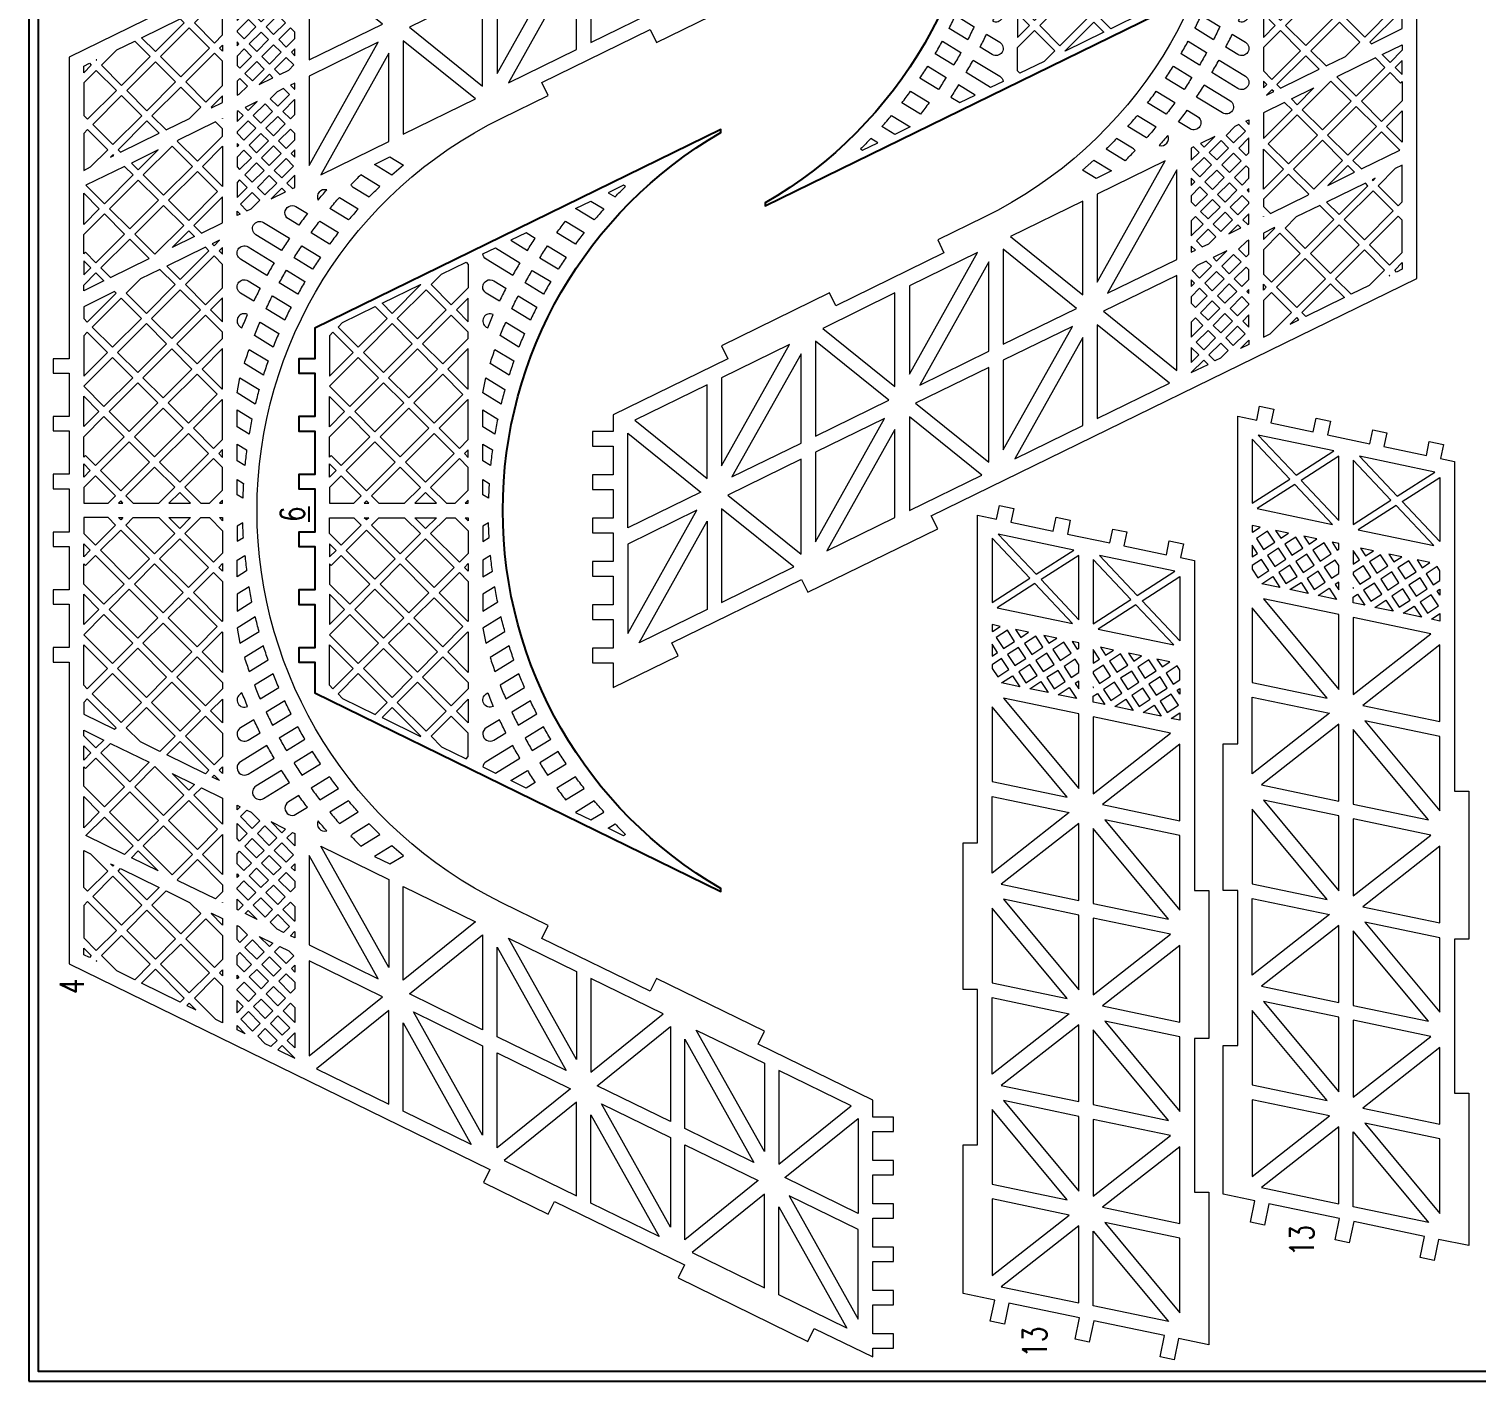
# Model space of a CAD drawing. Header units: millimetres. Extents: x 6136 to 7046, y 903 to 1513.
# Drawn here: x 6135.8 to 6436.3, y 903.5 to 1184.3 of the extents above; entities that cross this region are included whole.
import ezdxf
from ezdxf.enums import TextEntityAlignment as Align

# ---------------------------------------------------------------- set-up
doc = ezdxf.new("R2010")
doc.units = ezdxf.units.MM
doc.header["$LTSCALE"] = 0.5
doc.layers.get('0').update_dxf_attribs({"color": 255})
doc.layers.add('0 @ 1', color=255, linetype='Continuous')
doc.styles.add('Annotative', font='romans.shx', dxfattribs={"width": 0.75})

# ---------------------------------------------------------------- blocks, each defined once
blk = doc.blocks.new('A$C168F292F')
at = {"color": 1, "linetype": 'Continuous', "lineweight": 15}
for points in [[(89.63, 71.71), (94.35, 81.36, -0.623925), (257.28, 81.36), (262, 71.71), (264.7, 73.02), (275.69, 50.57), (272.99, 49.25), (283.98, 26.8), (286.68, 28.11), (298.31, 4.34), (301.82, 4.34), (301.82, 0), (304.82, 0), (304.82, 4.34), (310.82, 4.34), (310.82, 0), (313.82, 0), (313.82, 4.34), (319.82, 4.34), (319.82, 0), (322.82, 0), (322.82, 4.34), (328.82, 4.34), (328.82, 0), (331.82, 0), (331.82, 4.34), (337.82, 4.34), (337.82, 0), (340.82, 0), (340.82, 4.34), (346.82, 4.34), (346.82, 0), (349.82, 0), (349.82, 4.34), (354.97, 4.34), (348.38, 17.81), (345.68, 16.5), (332.5, 43.44), (335.19, 44.76), (322, 71.71), (319.31, 70.39), (269.98, 171.18), (207.32, 171.18), (207.32, 174.55), (204.32, 174.55), (204.32, 171.18), (195.32, 171.18), (195.32, 174.55), (192.32, 174.55), (192.32, 171.18), (183.32, 171.18), (183.32, 174.55), (180.32, 174.55), (180.32, 171.18), (171.32, 171.18), (171.32, 174.55), (168.32, 174.55), (168.32, 171.18), (159.32, 171.18), (159.32, 174.55), (156.32, 174.55), (156.32, 171.18), (147.32, 171.18), (147.32, 174.55), (144.32, 174.55), (144.32, 171.18), (81.66, 171.18), (38.92, 83.86), (36.22, 85.18), (29.63, 71.71), (32.32, 70.39), (19.14, 43.44), (16.44, 44.76), (3.25, 17.81), (5.95, 16.5), (0, 4.34), (1.82, 4.34), (1.82, 0), (4.82, 0), (4.82, 4.34), (10.82, 4.34), (10.82, 0), (13.82, 0), (13.82, 4.34), (19.82, 4.34), (19.82, 0), (22.82, 0), (22.82, 4.34), (28.82, 4.34), (28.82, 0), (31.82, 0), (31.82, 4.34), (37.82, 4.34), (37.82, 0), (40.82, 0), (40.82, 4.34), (46.82, 4.34), (46.82, 0), (49.82, 0), (49.82, 4.34), (53.32, 4.34), (64.96, 28.11), (67.65, 26.8), (78.64, 49.25), (75.95, 50.57), (86.93, 73.02)], [(132.36, 132.88), (130.68, 135.62, 1), (128.12, 134.06), (129.66, 131.54, -0.007441)], [(137.92, 135.32), (137.73, 135.62, 0.968496), (135.13, 134.14, -0.007487)], [(148.25, 135.74), (150.68, 131.75, -0.008362), (153.71, 132.54), (151.39, 136.34)], [(154.93, 136.34), (156.82, 133.24, -0.008557), (159.97, 133.84), (158.44, 136.34)], [(162.02, 136.34), (165.49, 136.34), (166.49, 134.72, 0.008718), (163.24, 134.34)], [(169.41, 136.34), (170.21, 135.02, -0.008169), (173.27, 135.15), (172.54, 136.34)], [(182.23, 136.34), (181.42, 135.02, 0.008169), (178.36, 135.15), (179.09, 136.34)], [(188.39, 134.34, 0.008718), (185.15, 134.72), (186.14, 136.34), (189.61, 136.34)], [(196.7, 136.34), (194.81, 133.24, 0.008557), (191.66, 133.84), (193.19, 136.34)], [(203.38, 135.74), (200.95, 131.75, 0.008362), (197.92, 132.54), (200.24, 136.34)], [(216.51, 134.14, 0.968496), (213.9, 135.62), (213.71, 135.32, -0.007487)], [(219.27, 132.88), (220.95, 135.62, -1), (223.51, 134.06), (221.97, 131.54, 0.007441)], [(224.64, 130.13), (228, 135.62, -1), (230.56, 134.06), (227.25, 128.64, 0.007415)], [(142.37, 133.81), (144.77, 129.89, -0.008215), (147.69, 130.86), (145.28, 134.81, 0.00782)], [(214.93, 131.56), (212.56, 127.68, 0.00811), (209.75, 128.82), (212.13, 132.72, -0.007729)], [(229.81, 127.08), (233.07, 132.41, -1), (235.63, 130.85), (232.33, 125.44, 0.007415)], [(131.23, 128.98), (133.58, 125.12, -0.008043), (136.29, 126.44), (133.93, 130.3, 0.007671)], [(220.41, 128.98), (218.05, 125.12, 0.008043), (215.34, 126.44), (217.7, 130.3, -0.007671)], [(125.94, 126.08), (128.29, 122.24, -0.008009), (130.9, 123.72), (128.55, 127.56, 0.007642)], [(225.69, 126.08), (223.34, 122.24, 0.008009), (220.73, 123.72), (223.08, 127.56, -0.007642)], [(235.06, 123.53), (236.36, 125.67, -1), (238.92, 124.11), (237.47, 121.73, 0.007443)], [(120.87, 122.87), (123.22, 119.03, -0.008009), (125.73, 120.67), (123.38, 124.51, 0.007642)], [(115.73, 119.16), (118.09, 115.29, -0.008045), (120.5, 117.11), (118.14, 120.96, 0.007673)], [(235.9, 119.16), (233.54, 115.29, 0.008045), (231.14, 117.11), (233.49, 120.96, -0.007673)], [(111.36, 119.5, 0.657445), (109.26, 117.72, -0.006804)], [(242.37, 117.72, 0.657445), (240.28, 119.5, -0.006804)], [(110.81, 115.08), (113.19, 111.18, -0.008119), (115.49, 113.18), (113.12, 117.06, 0.007737)], [(240.82, 115.08), (238.44, 111.18, 0.008119), (236.15, 113.18), (238.52, 117.06, -0.007737)], [(243.44, 112.69, 0.116204), (242.96, 112.2), (240.92, 108.87, -0.008235), (243.11, 106.69), (245.52, 110.64, 0.002431), (245.52, 110.65, 0.007426)]]:
    blk.add_lwpolyline(points, format="xyb", close=True, dxfattribs=at)
for points in [[(82.26, 165.59), (82.2, 165.47), (82.29, 165.56)], [(82.96, 167.01), (83.53, 168.18), (84.91, 168.18), (83.35, 166.62)], [(93.76, 168.18), (87.03, 168.18), (84.41, 165.56), (88.6, 161.37), (94.59, 167.36)], [(99.84, 162.11), (93.85, 156.12), (89.66, 160.31), (95.65, 166.3)], [(96.71, 167.36), (97.53, 168.18), (105.18, 168.18), (104.47, 166.74), (100.9, 163.17)], [(112.11, 163.88), (106.15, 157.92), (104.36, 159.7), (108.28, 167.71)], [(109.93, 168.18), (116.41, 168.18), (113.17, 164.94)], [(118.53, 168.18), (122.55, 168.18), (122.2, 167.83), (124.38, 165.65), (118.42, 159.69), (114.23, 163.88)], [(126.91, 168.18), (125.44, 166.71), (123.97, 168.18)], [(129.03, 168.18), (130.17, 168.18), (128.13, 164.03), (126.5, 165.65)], [(135.95, 168.18), (133.51, 168.18), (130.37, 161.78), (130.69, 161.46), (136.68, 167.45)], [(141.93, 162.2), (135.94, 156.21), (131.75, 160.4), (137.74, 166.39)], [(138.8, 167.45), (139.53, 168.18), (147.91, 168.18), (142.99, 163.26)], [(154.2, 163.97), (148.24, 158.01), (144.05, 162.2), (150.01, 168.16)], [(152.11, 168.18), (158.41, 168.18), (155.26, 165.03)], [(160.53, 168.18), (164.74, 168.18), (164.39, 167.83), (166.48, 165.75), (160.51, 159.78), (156.32, 163.97)], [(166.16, 168.18), (168.91, 168.18), (167.54, 166.81)], [(174.32, 168.18), (171.03, 168.18), (168.6, 165.75), (172.79, 161.56), (174.32, 163.09)], [(178.84, 161.56), (183.03, 165.75), (180.6, 168.18), (177.32, 168.18), (177.32, 163.09)], [(184.09, 166.81), (182.72, 168.18), (185.47, 168.18)], [(195.31, 163.97), (191.12, 159.78), (185.16, 165.75), (187.24, 167.83), (186.89, 168.18), (191.1, 168.18)], [(196.37, 165.03), (193.22, 168.18), (199.52, 168.18)], [(197.43, 163.97), (203.39, 158.01), (207.58, 162.2), (201.62, 168.16)], [(212.83, 167.45), (212.1, 168.18), (203.72, 168.18), (208.64, 163.26)], [(209.7, 162.2), (215.69, 156.21), (219.88, 160.4), (213.89, 166.39)], [(214.95, 167.45), (220.94, 161.46), (221.26, 161.78), (218.12, 168.18), (215.69, 168.18)], [(225.13, 165.65), (223.5, 164.03), (221.46, 168.18), (222.6, 168.18)], [(224.72, 168.18), (226.19, 166.71), (227.66, 168.18)], [(237.4, 163.88), (233.21, 159.69), (227.25, 165.65), (229.43, 167.83), (229.08, 168.18), (233.1, 168.18)], [(238.46, 164.94), (235.22, 168.18), (241.71, 168.18)], [(239.52, 163.88), (245.49, 157.92), (247.27, 159.7), (243.35, 167.71)], [(254.92, 167.36), (254.1, 168.18), (246.45, 168.18), (247.16, 166.74), (250.74, 163.17)], [(251.8, 162.11), (257.78, 156.12), (261.97, 160.31), (255.99, 166.3)], [(257.05, 167.36), (263.03, 161.37), (267.22, 165.56), (264.6, 168.18), (257.87, 168.18)], [(268.28, 166.62), (266.72, 168.18), (268.1, 168.18), (268.68, 167.01)], [(269.34, 165.56), (269.43, 165.47), (269.37, 165.59)], [(78.34, 157.58), (80.17, 161.32), (83.35, 164.5), (87.54, 160.31), (81.58, 154.35)], [(101.96, 162.11), (102.44, 162.59), (102.12, 161.94)], [(117.36, 158.63), (111.4, 152.67), (107.21, 156.86), (113.17, 162.82)], [(125.44, 164.59), (127.43, 162.6), (123.52, 154.59), (119.48, 158.63)], [(159.45, 158.72), (153.49, 152.76), (149.3, 156.95), (155.26, 162.91)], [(167.54, 164.69), (171.73, 160.5), (165.76, 154.53), (161.57, 158.72)], [(184.09, 164.69), (179.91, 160.5), (185.87, 154.53), (190.06, 158.72)], [(192.18, 158.72), (198.14, 152.76), (202.33, 156.95), (196.37, 162.91)], [(226.19, 164.59), (224.2, 162.6), (228.12, 154.59), (232.15, 158.63)], [(234.27, 158.63), (240.24, 152.67), (244.42, 156.86), (238.46, 162.82)], [(249.67, 162.11), (249.19, 162.59), (249.51, 161.94)], [(270.06, 154.35), (264.09, 160.31), (268.28, 164.5), (271.47, 161.32), (273.29, 157.58)], [(101.43, 160.52), (97.49, 152.48), (94.91, 155.06), (100.9, 161.05)], [(127.73, 156.38), (130.69, 159.34), (134.88, 155.15), (128.92, 149.19), (125.76, 152.35)], [(147.18, 156.95), (141.19, 150.96), (137, 155.15), (142.99, 161.14)], [(174.32, 152.59), (171.01, 149.28), (166.82, 153.47), (172.79, 159.44), (174.32, 157.91)], [(174.32, 160.03), (173.85, 160.5), (174.32, 160.97)], [(177.78, 160.5), (177.32, 160.97), (177.32, 160.03)], [(180.62, 149.28), (184.81, 153.47), (178.84, 159.44), (177.32, 157.91), (177.32, 152.59)], [(204.45, 156.95), (210.44, 150.96), (214.63, 155.15), (208.64, 161.14)], [(223.9, 156.38), (220.94, 159.34), (216.75, 155.15), (222.71, 149.19), (225.87, 152.35)], [(250.21, 160.52), (254.14, 152.48), (256.72, 155.06), (250.74, 161.05)], [(82.64, 153.29), (88.6, 159.25), (92.79, 155.06), (86.83, 149.1)], [(105.09, 156.86), (100.95, 152.72), (103.67, 158.27)], [(122.61, 153.38), (116.65, 147.42), (112.46, 151.61), (118.42, 157.57)], [(164.7, 153.47), (158.74, 147.51), (154.55, 151.7), (160.51, 157.66)], [(186.93, 153.47), (192.89, 147.51), (197.08, 151.7), (191.12, 157.66)], [(229.02, 153.38), (234.99, 147.42), (239.17, 151.61), (233.21, 157.57)], [(246.55, 156.86), (250.68, 152.72), (247.96, 158.27)], [(269, 153.29), (263.03, 159.25), (258.84, 155.06), (264.81, 149.1)], [(73.72, 148.15), (77.64, 156.16), (80.52, 153.29), (74.55, 147.32)], [(87.89, 148.04), (93.85, 154), (96.79, 151.05), (94.41, 146.18), (92.08, 143.85)], [(110.34, 151.61), (104.35, 145.62), (100.16, 149.81), (106.15, 155.8)], [(135.94, 154.09), (140.13, 149.9), (134.17, 143.94), (129.98, 148.13)], [(152.43, 151.7), (146.44, 145.71), (142.25, 149.9), (148.24, 155.89)], [(199.2, 151.7), (205.19, 145.71), (209.38, 149.9), (203.39, 155.89)], [(215.69, 154.09), (211.5, 149.9), (217.46, 143.94), (221.65, 148.13)], [(241.3, 151.61), (247.28, 145.62), (251.47, 149.81), (245.49, 155.8)], [(263.75, 148.04), (257.78, 154), (254.84, 151.05), (257.22, 146.18), (259.56, 143.85)], [(277.08, 147.32), (271.12, 153.29), (273.99, 156.16), (277.91, 148.15)], [(75.61, 146.26), (81.58, 152.23), (85.77, 148.04), (79.8, 142.07)], [(115.59, 146.36), (109.6, 140.37), (105.41, 144.56), (111.4, 150.55)], [(125.06, 150.93), (127.86, 148.13), (121.9, 142.17), (121.14, 142.92)], [(157.68, 146.45), (151.69, 140.46), (147.5, 144.65), (153.49, 150.64)], [(165.76, 152.41), (169.95, 148.22), (163.99, 142.26), (159.8, 146.45)], [(174.32, 145.98), (172.07, 148.22), (174.32, 150.47)], [(179.56, 148.22), (177.32, 150.47), (177.32, 145.98)], [(185.87, 152.41), (181.68, 148.22), (187.64, 142.26), (191.83, 146.45)], [(193.95, 146.45), (199.94, 140.46), (204.13, 144.65), (198.14, 150.64)], [(226.57, 150.93), (223.77, 148.13), (229.74, 142.17), (230.49, 142.92)], [(236.05, 146.36), (242.03, 140.37), (246.22, 144.56), (240.24, 150.55)], [(276.02, 146.26), (270.06, 152.23), (265.87, 148.04), (271.83, 142.07)], [(98.92, 148.57), (99.1, 148.75), (103.29, 144.56), (98.07, 139.34), (96.58, 139.34), (95.12, 140.81)], [(121.19, 149.84), (118.9, 145.16), (117.71, 146.36)], [(141.19, 148.84), (145.38, 144.65), (140.07, 139.34), (138.77, 139.34), (135.23, 142.88)], [(210.44, 148.84), (206.25, 144.65), (211.56, 139.34), (212.86, 139.34), (216.4, 142.88)], [(233.92, 146.36), (232.73, 145.16), (230.44, 149.84)], [(252.72, 148.57), (252.53, 148.75), (248.34, 144.56), (253.56, 139.34), (255.05, 139.34), (256.51, 140.81)], [(78.74, 141.01), (77.07, 139.34), (69.41, 139.34), (70.1, 140.75), (74.55, 145.2)], [(73.03, 146.73), (72.13, 144.91), (73.49, 146.26)], [(86.83, 146.98), (91.02, 142.79), (87.57, 139.34), (82.53, 139.34), (80.86, 141.01)], [(116.05, 139.34), (110.69, 139.34), (116.65, 145.3), (118.2, 143.74)], [(128.92, 147.07), (133.11, 142.88), (129.57, 139.34), (124.72, 139.34), (122.96, 141.11)], [(161.07, 139.34), (152.82, 139.34), (152.75, 139.4), (158.74, 145.39), (162.93, 141.2)], [(174.32, 142.09), (171.57, 139.34), (166.91, 139.34), (165.05, 141.2), (171.01, 147.16), (174.32, 143.86)], [(180.06, 139.34), (184.72, 139.34), (186.58, 141.2), (180.62, 147.16), (177.32, 143.86), (177.32, 142.09)], [(190.56, 139.34), (198.82, 139.34), (198.88, 139.4), (192.89, 145.39), (188.7, 141.2)], [(222.71, 147.07), (218.52, 142.88), (222.06, 139.34), (226.91, 139.34), (228.67, 141.11)], [(235.58, 139.34), (240.94, 139.34), (234.99, 145.3), (233.43, 143.74)], [(264.81, 146.98), (260.62, 142.79), (264.06, 139.34), (269.1, 139.34), (270.77, 141.01)], [(272.89, 141.01), (274.56, 139.34), (282.22, 139.34), (281.53, 140.75), (277.08, 145.2)], [(278.14, 146.26), (279.5, 144.91), (278.6, 146.73)], [(92.18, 141.62), (91.06, 139.34), (89.69, 139.34), (92.08, 141.73)], [(108.51, 139.34), (100.19, 139.34), (104.35, 143.5)], [(119.7, 139.97), (120.45, 141.5), (120.84, 141.11)], [(136.65, 139.34), (131.69, 139.34), (134.17, 141.82)], [(150.57, 139.34), (142.19, 139.34), (146.44, 143.59), (150.63, 139.4)], [(201.06, 139.34), (209.44, 139.34), (205.19, 143.59), (201, 139.4)], [(214.98, 139.34), (219.94, 139.34), (217.46, 141.82)], [(231.93, 139.97), (231.19, 141.5), (230.8, 141.11)], [(247.28, 143.5), (251.44, 139.34), (243.12, 139.34)], [(259.45, 141.62), (260.57, 139.34), (261.94, 139.34), (259.56, 141.73)], [(80.41, 139.34), (79.19, 139.34), (79.8, 139.95)], [(94.46, 139.34), (94.4, 139.34), (94.42, 139.38)], [(122.6, 139.34), (121.19, 139.34), (121.9, 140.05)], [(164.79, 139.34), (163.19, 139.34), (163.99, 140.14)], [(174.32, 139.34), (173.69, 139.34), (174.32, 139.97)], [(177.94, 139.34), (177.32, 139.97), (177.32, 139.34)], [(186.84, 139.34), (188.44, 139.34), (187.64, 140.14)], [(229.03, 139.34), (230.44, 139.34), (229.74, 140.05)], [(257.21, 139.38), (257.23, 139.34), (257.17, 139.34)], [(271.83, 139.95), (272.44, 139.34), (271.22, 139.34)], [(67.1, 134.62), (67.94, 136.34), (68.82, 136.34)], [(67.7, 133.1), (70.15, 135.55), (71.72, 133.99), (69.27, 131.54)], [(71.49, 136.34), (74.07, 136.34), (72.78, 135.05)], [(73.84, 133.99), (76.19, 136.34), (76.39, 136.34), (77.86, 134.88), (75.4, 132.43)], [(78.51, 136.34), (79.32, 136.34), (78.92, 135.94)], [(79.98, 134.88), (81.44, 136.34), (83.41, 136.34), (83.99, 135.76), (81.54, 133.31)], [(86.11, 135.76), (86.69, 136.34), (89.59, 136.34), (89.38, 135.9), (87.68, 134.2)], [(92.81, 136.09), (92.93, 136.34), (95.07, 136.34), (93.81, 135.09)], [(94.87, 134.02), (97.19, 136.34), (97.46, 136.34), (98.89, 134.91), (96.44, 132.46)], [(99.58, 136.34), (100.32, 136.34), (99.95, 135.97)], [(101.01, 134.91), (102.44, 136.34), (104.48, 136.34), (105.03, 135.8), (102.58, 133.35)], [(107.15, 135.8), (107.69, 136.34), (110.82, 136.34), (108.71, 134.23)], [(109.77, 133.17), (112.22, 135.62), (113.57, 134.28), (113.16, 133.43), (111.34, 131.61)], [(114.58, 136.34), (114.27, 135.7), (113.63, 136.34)], [(238, 136.34), (237.36, 135.7), (237.05, 136.34)], [(241.86, 133.17), (239.41, 135.62), (238.06, 134.28), (238.47, 133.43), (240.29, 131.61)], [(244.48, 135.8), (243.94, 136.34), (240.81, 136.34), (242.92, 134.23)], [(250.62, 134.91), (249.19, 136.34), (247.15, 136.34), (246.6, 135.8), (249.06, 133.35)], [(252.05, 136.34), (251.31, 136.34), (251.68, 135.97)], [(256.76, 134.02), (254.44, 136.34), (254.17, 136.34), (252.74, 134.91), (255.19, 132.46)], [(258.82, 136.09), (258.7, 136.34), (256.56, 136.34), (257.82, 135.09)], [(265.52, 135.76), (264.94, 136.34), (262.04, 136.34), (262.26, 135.9), (263.95, 134.2)], [(271.66, 134.88), (270.19, 136.34), (268.22, 136.34), (267.64, 135.76), (270.09, 133.31)], [(273.12, 136.34), (272.31, 136.34), (272.72, 135.94)], [(277.79, 133.99), (275.44, 136.34), (275.24, 136.34), (273.78, 134.88), (276.23, 132.43)], [(280.14, 136.34), (277.56, 136.34), (278.85, 135.05)], [(283.93, 133.1), (281.48, 135.55), (279.91, 133.99), (282.36, 131.54)], [(282.81, 136.34), (283.69, 136.34), (284.53, 134.62)], [(70.33, 130.48), (72.78, 132.93), (74.34, 131.36), (71.89, 128.91)], [(76.46, 131.36), (78.92, 133.82), (80.48, 132.25), (78.03, 129.8)], [(82.6, 132.25), (85.05, 134.7), (86.62, 133.14), (84.17, 130.69)], [(92.75, 134.02), (90.88, 132.16), (92.11, 134.67)], [(91.36, 130.51), (93.81, 132.96), (95.38, 131.4), (92.93, 128.95)], [(97.5, 131.4), (99.95, 133.85), (101.52, 132.29), (99.06, 129.84)], [(103.64, 132.29), (106.09, 134.74), (107.65, 133.17), (105.2, 130.72)], [(248, 132.29), (245.54, 134.74), (243.98, 133.17), (246.43, 130.72)], [(254.13, 131.4), (251.68, 133.85), (250.12, 132.29), (252.57, 129.84)], [(260.27, 130.51), (257.82, 132.96), (256.25, 131.4), (258.7, 128.95)], [(258.88, 134.02), (260.75, 132.16), (259.52, 134.67)], [(269.03, 132.25), (266.58, 134.7), (265.01, 133.14), (267.47, 130.69)], [(275.17, 131.36), (272.72, 133.82), (271.15, 132.25), (273.6, 129.8)], [(281.3, 130.48), (278.85, 132.93), (277.29, 131.36), (279.74, 128.91)], [(64.49, 129.29), (65.07, 130.47), (66.64, 132.04), (68.21, 130.48), (65.76, 128.03)], [(66.82, 126.97), (69.27, 129.42), (70.83, 127.85), (68.38, 125.4)], [(72.95, 127.85), (75.4, 130.3), (76.97, 128.74), (74.52, 126.29)], [(79.09, 128.74), (81.54, 131.19), (83.11, 129.63), (80.65, 127.18)], [(85.23, 129.63), (87.34, 131.74), (85.95, 128.9)], [(88.19, 126.66), (88.85, 128), (90.3, 129.45), (91.87, 127.89), (89.42, 125.44)], [(93.99, 127.89), (96.44, 130.34), (98, 128.77), (95.55, 126.32)], [(100.12, 128.77), (102.58, 131.23), (104.14, 129.66), (101.69, 127.21)], [(106.26, 129.66), (108.71, 132.11), (110.28, 130.55), (107.83, 128.1)], [(109.65, 126.27), (111.12, 129.27), (108.89, 127.04)], [(242.75, 127.04), (240.51, 129.27), (241.98, 126.27)], [(245.37, 129.66), (242.92, 132.11), (241.35, 130.55), (243.81, 128.1)], [(251.51, 128.77), (249.06, 131.23), (247.49, 129.66), (249.94, 127.21)], [(257.64, 127.89), (255.19, 130.34), (253.63, 128.77), (256.08, 126.32)], [(263.44, 126.66), (262.78, 128), (261.33, 129.45), (259.76, 127.89), (262.22, 125.44)], [(266.41, 129.63), (264.29, 131.74), (265.68, 128.9)], [(272.54, 128.74), (270.09, 131.19), (268.53, 129.63), (270.98, 127.18)], [(278.68, 127.85), (276.23, 130.3), (274.66, 128.74), (277.11, 126.29)], [(284.82, 126.97), (282.36, 129.42), (280.8, 127.85), (283.25, 125.4)], [(285.88, 128.03), (283.42, 130.48), (284.99, 132.04), (286.56, 130.47), (287.14, 129.29)], [(63.8, 127.87), (62.07, 124.34), (64.69, 126.97)], [(71.89, 126.79), (73.46, 125.23), (72.57, 124.34), (69.44, 124.34)], [(75.58, 125.23), (78.03, 127.68), (79.59, 126.11), (77.82, 124.34), (76.46, 124.34)], [(81.71, 126.11), (84.17, 128.57), (85.25, 127.48), (84.34, 125.61), (83.28, 124.55)], [(90.48, 124.38), (92.93, 126.83), (94.49, 125.26), (93.57, 124.34), (90.51, 124.34)], [(96.61, 125.26), (99.06, 127.71), (100.63, 126.15), (98.82, 124.34), (97.53, 124.34)], [(102.75, 126.15), (105.2, 128.6), (106.77, 127.04), (104.31, 124.59)], [(248.88, 126.15), (246.43, 128.6), (244.87, 127.04), (247.32, 124.59)], [(255.02, 125.26), (252.57, 127.71), (251, 126.15), (252.81, 124.34), (254.1, 124.34)], [(261.16, 124.38), (258.7, 126.83), (257.14, 125.26), (258.06, 124.34), (261.12, 124.34)], [(269.92, 126.11), (267.47, 128.57), (266.38, 127.48), (267.29, 125.61), (268.35, 124.55)], [(276.05, 125.23), (273.6, 127.68), (272.04, 126.11), (273.81, 124.34), (275.17, 124.34)], [(279.74, 126.79), (278.17, 125.23), (279.06, 124.34), (282.19, 124.34)], [(286.94, 126.97), (289.56, 124.34), (287.84, 127.87)], [(67.32, 124.34), (64.19, 124.34), (65.76, 125.91)], [(81.37, 124.34), (79.94, 124.34), (80.65, 125.05)], [(88.36, 124.38), (88.32, 124.34), (87.06, 124.34), (87.5, 125.23)], [(102.44, 124.34), (100.94, 124.34), (101.69, 125.09)], [(108.71, 124.34), (106.19, 124.34), (107.83, 125.98), (108.96, 124.85)], [(242.92, 124.34), (245.44, 124.34), (243.81, 125.98), (242.68, 124.85)], [(249.19, 124.34), (250.69, 124.34), (249.94, 125.09)], [(263.28, 124.38), (263.31, 124.34), (264.57, 124.34), (264.13, 125.23)], [(270.26, 124.34), (271.69, 124.34), (270.98, 125.05)], [(284.31, 124.34), (287.44, 124.34), (285.88, 125.91)], [(82.25, 121.34), (62.53, 121.34), (74.8, 106.12)], [(104.17, 121.34), (85.59, 121.34), (78.57, 107)], [(273.06, 107), (266.04, 121.34), (247.46, 121.34)], [(276.83, 106.12), (289.1, 121.34), (269.38, 121.34)], [(59.87, 119.85), (52.53, 104.84), (71.98, 104.84)], [(99.17, 104.84), (80.86, 104.84), (106.08, 118.97)], [(252.47, 104.84), (270.77, 104.84), (245.55, 118.97)], [(279.66, 104.84), (299.11, 104.84), (291.76, 119.85)], [(104.1, 101.79), (106.17, 104.17), (103.95, 107.8), (102.39, 104.6)], [(247.53, 101.79), (245.46, 104.17), (247.68, 107.8), (249.24, 104.6)], [(51.06, 101.84), (69.37, 101.84), (44.14, 87.71)], [(64.63, 85.34), (46.05, 85.34), (71.65, 99.68)], [(87.7, 85.34), (67.97, 85.34), (75.42, 100.56)], [(90.35, 86.83), (78.25, 101.84), (97.7, 101.84)], [(261.28, 86.83), (273.38, 101.84), (253.93, 101.84)], [(263.94, 85.34), (283.66, 85.34), (276.21, 100.56)], [(287, 85.34), (305.58, 85.34), (279.98, 99.68)], [(300.57, 101.84), (282.27, 101.84), (307.49, 87.71)], [(43.44, 82.34), (63.16, 82.34), (55.71, 67.12)], [(66.5, 82.34), (85.09, 82.34), (59.49, 68)], [(285.13, 82.34), (266.55, 82.34), (292.15, 68)], [(308.19, 82.34), (288.47, 82.34), (295.92, 67.12)], [(40.79, 80.85), (33.44, 65.84), (52.89, 65.84)], [(80.08, 65.84), (61.77, 65.84), (87, 79.97)], [(271.55, 65.84), (289.86, 65.84), (264.64, 79.97)], [(298.74, 65.84), (318.19, 65.84), (310.84, 80.85)], [(31.97, 62.84), (50.28, 62.84), (25.05, 48.71)], [(45.55, 46.34), (26.96, 46.34), (52.56, 60.68)], [(68.61, 46.34), (48.89, 46.34), (56.34, 61.56)], [(71.26, 47.83), (78.61, 62.84), (59.16, 62.84)], [(292.47, 62.84), (273.02, 62.84), (280.37, 47.83)], [(283.02, 46.34), (302.75, 46.34), (295.3, 61.56)], [(306.09, 46.34), (324.67, 46.34), (299.07, 60.68)], [(319.66, 62.84), (301.35, 62.84), (326.58, 48.71)], [(24.35, 43.34), (44.08, 43.34), (36.63, 28.12)], [(47.42, 43.34), (66, 43.34), (40.4, 29)], [(304.21, 43.34), (285.63, 43.34), (311.23, 29)], [(327.28, 43.34), (307.55, 43.34), (315.01, 28.12)], [(21.7, 41.85), (14.35, 26.84), (33.8, 26.84)], [(60.99, 26.84), (42.68, 26.84), (67.91, 40.97)], [(290.64, 26.84), (308.95, 26.84), (283.72, 40.97)], [(317.83, 26.84), (337.28, 26.84), (329.93, 41.85)], [(5.97, 9.71), (12.88, 23.84), (31.19, 23.84)], [(7.88, 7.34), (26.46, 7.34), (33.48, 21.68)], [(49.52, 7.34), (29.8, 7.34), (37.25, 22.56)], [(52.18, 8.83), (59.52, 23.84), (40.07, 23.84)], [(311.56, 23.84), (292.11, 23.84), (299.46, 8.83)], [(314.38, 22.56), (321.83, 7.34), (302.11, 7.34)], [(318.15, 21.68), (325.17, 7.34), (343.75, 7.34)], [(320.44, 23.84), (338.75, 23.84), (345.66, 9.71)]]:
    blk.add_lwpolyline(points, close=True, dxfattribs=at)
for points in [[(124.38, 128.64, -0.007415), (126.99, 130.13), (123.63, 135.62, 1), (121.07, 134.06), (124.38, 128.64)], [(121.82, 127.08), (118.57, 132.41, 1), (116.01, 130.85), (119.31, 125.44, -0.007415), (121.82, 127.08)], [(139.5, 132.72, 0.007729), (136.7, 131.56), (139.07, 127.68, -0.00811), (141.88, 128.82), (139.5, 132.72)], [(209.26, 133.81), (206.86, 129.89, 0.008215), (203.94, 130.86), (206.35, 134.81, -0.00782), (209.26, 133.81)], [(114.16, 121.73, -0.007443), (116.58, 123.53), (115.27, 125.67, 1), (112.71, 124.11), (114.16, 121.73)], [(228.25, 124.51, -0.007642), (230.76, 122.87), (228.41, 119.03, 0.008009), (225.9, 120.67), (228.25, 124.51)], [(106.11, 110.65, 0.002431), (106.11, 110.64), (108.52, 106.69, -0.008235), (110.71, 108.87), (108.68, 112.2, 0.116204), (108.19, 112.69, 0.007426), (106.11, 110.65)]]:
    blk.add_lwpolyline(points, format="xyb", dxfattribs=at)
blk = doc.blocks.new('A$C0F013D9C')
at = {"color": 1}
blk.add_lwpolyline([(79.13, 84.28), (74.63, 84.28), (74.63, 87.64), (71.63, 87.64), (71.63, 84.28), (62.63, 84.28), (62.63, 87.64), (59.63, 87.64), (59.63, 84.28), (50.63, 84.28), (50.63, 87.64), (47.63, 87.64), (47.63, 84.28), (41.25, 84.28), (0, 0), (0.63, 0, -0.267706), (79.13, 45.28, -0.267706), (157.63, 0), (158.26, 0), (117.01, 84.28), (110.63, 84.28), (110.63, 87.64), (107.63, 87.64), (107.63, 84.28), (98.63, 84.28), (98.63, 87.64), (95.63, 87.64), (95.63, 84.28), (86.63, 84.28), (86.63, 87.64), (83.63, 87.64), (83.63, 84.28)], format="xyb", close=True, dxfattribs=at)
at = {"color": 1, "linetype": 'Continuous', "lineweight": 15}
for points in [[(42.12, 80.54), (42.85, 81.28), (51.23, 81.28), (46.3, 76.35)], [(57.52, 77.07), (51.55, 71.1), (47.37, 75.29), (53.33, 81.26)], [(58.58, 78.13), (61.73, 81.28), (55.43, 81.28)], [(59.64, 77.07), (63.83, 72.88), (69.79, 78.84), (67.7, 80.93), (68.06, 81.28), (63.85, 81.28)], [(70.85, 79.9), (72.23, 81.28), (69.47, 81.28)], [(76.1, 74.65), (71.91, 78.84), (74.35, 81.28), (77.63, 81.28), (77.63, 76.18)], [(82.16, 74.65), (86.35, 78.84), (83.91, 81.28), (80.63, 81.28), (80.63, 76.18)], [(87.41, 79.9), (86.03, 81.28), (88.79, 81.28)], [(98.62, 77.07), (94.43, 72.88), (88.47, 78.84), (90.56, 80.93), (90.2, 81.28), (94.41, 81.28)], [(99.68, 78.13), (96.53, 81.28), (102.83, 81.28)], [(100.74, 77.07), (106.71, 71.1), (110.9, 75.29), (104.93, 81.26)], [(116.15, 80.54), (115.41, 81.28), (107.03, 81.28), (111.96, 76.35)], [(36.79, 71.77), (39.26, 69.31), (45.24, 75.29), (41.05, 79.48), (40.11, 78.53)], [(121.47, 71.77), (119, 69.31), (113.02, 75.29), (117.21, 79.48), (118.16, 78.53)], [(62.77, 71.82), (56.8, 65.85), (52.62, 70.04), (58.58, 76.01)], [(70.85, 77.78), (75.04, 73.59), (69.08, 67.63), (64.89, 71.82)], [(87.41, 77.78), (83.22, 73.59), (89.18, 67.63), (93.37, 71.82)], [(95.49, 71.82), (101.46, 65.85), (105.65, 70.04), (99.68, 76.01)], [(50.49, 70.04), (44.51, 64.06), (40.32, 68.25), (46.3, 74.23)], [(74.33, 62.38), (70.14, 66.57), (76.1, 72.53), (77.63, 71), (77.63, 65.68)], [(77.16, 73.59), (77.63, 74.06), (77.63, 73.12)], [(81.1, 73.59), (80.63, 74.06), (80.63, 73.12)], [(83.93, 62.38), (88.12, 66.57), (82.16, 72.53), (80.63, 71), (80.63, 65.68)], [(107.77, 70.04), (113.75, 64.06), (117.94, 68.25), (111.96, 74.23)], [(32.18, 62.34), (32.23, 62.28), (38.2, 68.25), (36.1, 70.34)], [(68.02, 66.57), (62.05, 60.6), (57.87, 64.79), (63.83, 70.76)], [(90.24, 66.57), (96.21, 60.6), (100.4, 64.79), (94.43, 70.76)], [(126.08, 62.34), (126.03, 62.28), (120.06, 68.25), (122.16, 70.34)], [(39.26, 67.19), (43.45, 63), (37.48, 57.03), (33.29, 61.22)], [(55.74, 64.79), (49.76, 58.81), (45.57, 63), (51.55, 68.98)], [(102.52, 64.79), (108.5, 58.81), (112.69, 63), (106.71, 68.98)], [(119, 67.19), (114.81, 63), (120.78, 57.03), (124.97, 61.22)], [(60.99, 59.54), (55.01, 53.56), (50.82, 57.75), (56.8, 63.73)], [(69.08, 65.51), (73.27, 61.32), (67.3, 55.35), (63.12, 59.54)], [(75.39, 61.32), (77.63, 63.56), (77.63, 59.07)], [(82.87, 61.32), (80.63, 63.56), (80.63, 59.07)], [(89.18, 65.51), (84.99, 61.32), (90.96, 55.35), (95.15, 59.54)], [(97.27, 59.54), (103.25, 53.56), (107.44, 57.75), (101.46, 63.73)], [(27.56, 52.91), (28.04, 52.43), (32.88, 52.43), (36.42, 55.97), (32.23, 60.16), (30.04, 57.97)], [(44.51, 61.94), (48.7, 57.75), (43.38, 52.43), (42.08, 52.43), (38.54, 55.97)], [(74.88, 52.43), (70.22, 52.43), (68.37, 54.29), (74.33, 60.26), (77.63, 56.95), (77.63, 55.18)], [(83.38, 52.43), (88.04, 52.43), (89.9, 54.29), (83.93, 60.26), (80.63, 56.95), (80.63, 55.18)], [(113.75, 61.94), (109.56, 57.75), (114.88, 52.43), (116.18, 52.43), (119.72, 55.97)], [(130.7, 52.91), (130.22, 52.43), (125.38, 52.43), (121.84, 55.97), (126.03, 60.16), (128.22, 57.97)], [(64.38, 52.43), (56.13, 52.43), (56.07, 52.5), (62.05, 58.48), (66.24, 54.29)], [(93.88, 52.43), (102.13, 52.43), (102.19, 52.5), (96.21, 58.48), (92.02, 54.29)], [(39.96, 52.43), (35.01, 52.43), (37.48, 54.91)], [(53.88, 52.43), (45.51, 52.43), (49.76, 56.69), (53.95, 52.5)], [(104.38, 52.43), (112.75, 52.43), (108.5, 56.69), (104.31, 52.5)], [(118.3, 52.43), (123.25, 52.43), (120.78, 54.91)], [(68.1, 52.43), (66.51, 52.43), (67.3, 53.23)], [(77.01, 52.43), (77.63, 53.06), (77.63, 52.43)], [(81.25, 52.43), (80.63, 53.06), (80.63, 52.43)], [(90.16, 52.43), (91.75, 52.43), (90.96, 53.23)]]:
    blk.add_lwpolyline(points, close=True, dxfattribs=at)
for points in [[(24.59, 46.82), (27.7, 41.73, -0.007415), (30.3, 43.22), (26.95, 48.71, 0.227751), (25.86, 49.42)], [(35.67, 45.97), (34, 48.71, 1), (31.44, 47.15), (32.97, 44.64, -0.007441)], [(51.56, 48.83), (54, 44.84, -0.008362), (57.03, 45.63), (54.71, 49.43)], [(58.24, 49.43), (60.14, 46.33, -0.008557), (63.29, 46.93), (61.76, 49.43)], [(66.55, 47.43, -0.008718), (69.8, 47.81), (68.81, 49.43), (65.33, 49.43)], [(72.72, 49.43), (73.53, 48.11, -0.008169), (76.59, 48.24), (75.86, 49.43)], [(85.54, 49.43), (84.73, 48.11, 0.008169), (81.67, 48.24), (82.4, 49.43)], [(91.71, 47.43, 0.008718), (88.46, 47.81), (89.45, 49.43), (92.93, 49.43)], [(100.02, 49.43), (98.12, 46.33, 0.008557), (94.97, 46.93), (96.5, 49.43)], [(106.7, 48.83), (104.26, 44.84, 0.008362), (101.23, 45.63), (103.55, 49.43)], [(122.59, 45.97), (124.26, 48.71, -1), (126.82, 47.15), (125.29, 44.64, 0.007441)], [(133.67, 46.82), (130.56, 41.73, 0.007415), (127.96, 43.22), (131.31, 48.71, -0.227751), (132.4, 49.42)], [(45.69, 46.91), (48.08, 42.98, -0.008215), (51, 43.96), (48.59, 47.91, 0.00782)], [(112.57, 46.91), (110.18, 42.98, 0.008215), (107.26, 43.96), (109.67, 47.91, -0.00782)], [(21.46, 40.43), (23.02, 43.63), (25.14, 40.17, 0.007415), (22.62, 38.53)], [(136.8, 40.43), (135.24, 43.63), (133.13, 40.17, -0.007415), (135.64, 38.53)], [(29.26, 39.17), (31.6, 35.33, -0.008009), (34.21, 36.81), (31.87, 40.65, 0.007642)], [(129, 39.17), (126.66, 35.33, 0.008009), (124.05, 36.81), (126.39, 40.65, -0.007642)], [(24.19, 35.97), (26.53, 32.12, -0.008009), (29.04, 33.77), (26.7, 37.61, 0.007642)], [(134.07, 35.97), (131.73, 32.12, 0.008009), (129.22, 33.77), (131.56, 37.61, -0.007642)], [(19.05, 32.25), (21.41, 28.38, -0.008045), (23.81, 30.2), (21.46, 34.06, 0.007673)], [(139.21, 32.25), (136.86, 28.38, 0.008045), (134.45, 30.2), (136.8, 34.06, -0.007673)], [(14.86, 26.96), (16.5, 24.27, -0.008119), (18.8, 26.27), (16.43, 30.15, 0.000018), (16.43, 30.15)], [(143.4, 26.96), (141.76, 24.27, 0.008119), (139.46, 26.27), (141.83, 30.15, -0.000018), (141.84, 30.15)], [(11.57, 20.22), (13.13, 23.42), (14.02, 21.96, 0.008235), (11.84, 19.78)], [(146.69, 20.22), (145.13, 23.42), (144.24, 21.96, -0.008235), (146.42, 19.78)]]:
    blk.add_lwpolyline(points, format="xyb", close=True, dxfattribs=at)
for points in [[(41.23, 48.41, 0.007487), (38.44, 47.24, -0.968496), (41.05, 48.71), (41.23, 48.41)], [(117.03, 48.41, -0.007487), (119.82, 47.24, 0.968496), (117.21, 48.71), (117.03, 48.41)], [(40.01, 44.65), (42.38, 40.77, -0.00811), (45.2, 41.92), (42.82, 45.82, 0.007729), (40.01, 44.65)], [(118.25, 44.65), (115.88, 40.77, 0.00811), (113.06, 41.92), (115.44, 45.82, -0.007729), (118.25, 44.65)], [(34.54, 42.07), (36.89, 38.22, -0.008043), (39.6, 39.53), (37.24, 43.4, 0.007671), (34.54, 42.07)], [(123.72, 42.07), (121.37, 38.22, 0.008043), (118.66, 39.53), (121.02, 43.4, -0.007671), (123.72, 42.07)]]:
    blk.add_lwpolyline(points, format="xyb", dxfattribs=at)
blk = doc.blocks.new('A$C20C4581B')
at = {"color": 1, "linetype": 'Continuous', "lineweight": 15}
for points in [[(13.76, 51), (44.63, 51), (44.63, 48), (76.88, 48), (76.88, 51), (107.33, 51), (107.33, 48), (175.39, 48), (174.56, 44.05), (177.44, 43.45), (176.82, 40.51), (173.95, 41.11), (172.11, 32.3), (174.98, 31.7), (174.36, 28.76), (171.49, 29.36), (169.65, 20.56), (172.52, 19.95), (171.91, 17.02), (169.04, 17.62), (167.19, 8.81), (170.07, 8.21), (169.45, 5.27), (166.58, 5.87), (165.98, 3), (97.47, 3), (97.47, 0), (66.72, 0), (66.72, 3), (34.77, 3), (34.77, 0), (3.09, 0), (4.4, 6.28), (0, 7.2), (0.61, 10.13), (5.02, 9.21), (8.09, 23.9), (3.68, 24.82), (4.3, 27.75), (8.7, 26.83), (11.77, 41.51), (7.37, 42.44), (7.98, 45.37), (12.39, 44.45)], [(11.8, 27), (27.78, 27), (15.17, 43.08)], [(33.41, 45), (17.47, 45), (30.05, 28.96)], [(36.47, 45), (33.21, 29.4), (51.96, 45)], [(50.54, 27), (53.81, 42.64), (35.01, 27)], [(53.61, 27), (69.58, 27), (56.97, 43.08)], [(59.28, 45), (75.21, 45), (71.86, 28.96)], [(78.27, 45), (75.01, 29.4), (93.77, 45)], [(92.35, 27), (95.62, 42.64), (76.81, 27)], [(95.41, 27), (111.39, 27), (98.78, 43.08)], [(101.08, 45), (117.01, 45), (113.66, 28.96)], [(120.08, 45), (116.82, 29.4), (135.57, 45)], [(134.15, 27), (137.42, 42.64), (118.62, 27)], [(139.77, 39.23), (140.57, 43.02), (142.07, 40.73)], [(145.62, 43.05), (144.34, 45), (143.59, 45), (141.82, 43.84), (143.32, 41.55)], [(148.6, 45), (146.14, 45), (146.87, 43.87)], [(151.49, 41.82), (149.99, 44.12), (147.7, 42.61), (149.2, 40.32)], [(152.67, 45), (151.34, 45), (151.25, 44.94), (152.31, 43.31)], [(152.88, 28.28), (161.19, 36.12), (156.16, 43.95)], [(170.61, 45), (157.27, 45), (162.3, 37.17)], [(171.43, 43.72), (163.12, 35.88), (168.15, 28.05)], [(144.39, 37.18), (142.89, 39.47), (140.59, 37.97), (142.1, 35.67)], [(147.94, 39.5), (146.44, 41.79), (144.15, 40.29), (145.65, 38)], [(151.65, 40.13), (150.02, 39.06), (151.08, 37.44)], [(138.55, 33.35), (139.34, 37.15), (140.84, 34.85)], [(150.26, 35.95), (148.76, 38.24), (146.47, 36.74), (147.97, 34.45)], [(143.16, 31.3), (141.66, 33.6), (139.37, 32.1), (140.87, 29.8)], [(146.71, 33.63), (145.21, 35.92), (142.92, 34.42), (144.42, 32.12)], [(150.42, 34.26), (148.79, 33.19), (149.86, 31.56)], [(153.7, 27), (167.04, 27), (162.01, 34.83)], [(137.32, 27.48), (138.11, 31.28), (139.61, 28.98)], [(149.04, 30.07), (147.53, 32.37), (145.24, 30.87), (146.74, 28.57)], [(139.32, 27), (140.91, 27), (140.43, 27.73)], [(144.33, 27), (145.49, 27.75), (143.98, 30.05), (141.69, 28.55), (142.7, 27)], [(148.9, 27), (149.19, 28.38), (147.56, 27.32), (147.77, 27)], [(7.91, 8.36), (11.18, 24), (26.71, 24)], [(9.76, 6), (25.25, 6), (28.51, 21.6)], [(28.31, 6), (44.24, 6), (31.67, 22.04)], [(49.92, 24), (33.94, 24), (46.55, 7.92)], [(68.51, 24), (52.98, 24), (49.71, 8.36)], [(51.56, 6), (67.05, 6), (70.31, 21.6)], [(70.12, 6), (86.05, 6), (73.47, 22.04)], [(91.72, 24), (75.75, 24), (88.36, 7.92)], [(110.32, 24), (94.78, 24), (91.51, 8.36)], [(93.37, 6), (108.86, 6), (112.12, 21.6)], [(111.92, 6), (127.85, 6), (115.28, 22.04)], [(133.52, 24), (117.55, 24), (130.16, 7.92)], [(136.09, 21.61), (136.59, 24), (137.8, 24), (138.38, 23.11)], [(140.71, 19.56), (139.2, 21.85), (136.91, 20.35), (138.41, 18.06)], [(139.75, 24), (139.59, 24), (139.64, 23.93)], [(144.26, 21.88), (142.87, 24), (142.49, 24), (140.46, 22.67), (141.96, 20.38)], [(147.5, 24), (144.66, 24), (145.51, 22.7)], [(147.96, 22.51), (146.33, 21.45), (147.4, 19.82)], [(148.49, 7.28), (156.79, 15.12), (151.76, 22.95)], [(166.21, 24), (152.87, 24), (157.91, 16.17)], [(167.04, 22.72), (158.73, 14.88), (163.76, 7.05)], [(134.86, 15.73), (135.65, 19.53), (137.16, 17.23)], [(143.03, 16.01), (141.53, 18.3), (139.23, 16.8), (140.73, 14.51)], [(146.58, 18.33), (145.08, 20.62), (142.78, 19.12), (144.28, 16.83)], [(139.48, 13.68), (137.98, 15.98), (135.68, 14.48), (137.18, 12.18)], [(146.73, 16.64), (145.1, 15.57), (146.17, 13.94)], [(133.63, 9.86), (134.43, 13.66), (135.93, 11.36)], [(141.8, 10.13), (140.3, 12.43), (138, 10.93), (139.5, 8.63)], [(145.35, 12.46), (143.85, 14.75), (141.55, 13.25), (143.06, 10.95)], [(162.65, 6), (149.31, 6), (157.62, 13.83)], [(138.25, 7.81), (136.75, 10.11), (134.45, 8.61), (135.95, 6.31)], [(145.51, 10.76), (143.88, 9.7), (144.94, 8.07)], [(134.36, 6), (132.82, 6), (133.2, 7.78)], [(139.43, 6), (138.22, 6), (139.07, 6.56)], [(143.23, 6), (144.12, 6.58), (142.62, 8.88), (140.33, 7.38), (141.23, 6)]]:
    blk.add_lwpolyline(points, close=True, dxfattribs=at)

msp = doc.modelspace()

# ---------------------------------------------------------------- linework, layer by layer
at = {"color": 2}
msp.add_lwpolyline([(6135.82, 903.48), (7045.82, 903.48), (7045.82, 1513.48), (6135.82, 1513.48)], close=True, dxfattribs=at)
at = {"color": 6}
msp.add_lwpolyline([(7043.82, 1411.48), (7043.82, 905.48), (6137.82, 905.48), (6137.82, 1405.48), (6737.82, 1405.48), (6737.82, 1411.48)], close=True, dxfattribs=at)

# ---------------------------------------------------------------- block references
for name, p, rotation in [('A$C168F292F', (6252.81, 1402.48), 270), ('A$C0F013D9C', (6288.69, 1305.79), 270), ('A$C168F292F', (6315.37, 908.48), 90), ('A$C0F013D9C', (6279.49, 1005.16), 90)]:
    msp.add_blockref(name, p, dxfattribs=dict(rotation=rotation))
at = {"color": 3, "rotation": 90}
for p in [(6434.82, 928.51), (6380.82, 907.91)]:
    msp.add_blockref('A$C20C4581B', p, dxfattribs=at)

# ---------------------------------------------------------------- texts
at = {"layer": '0 @ 1', "color": 3, "style": 'Annotative', "width": 0.75}
for s, p in [('%%U6', (6190.54, 1083.53)), ('4', (6144.74, 985.45)), ('13', (6400.14, 932.66)), ('13', (6344.67, 911.58))]:
    msp.add_text(s, height=5, rotation=90, dxfattribs=at).set_placement(p, align=Align.MIDDLE_CENTER)

doc.saveas('drawing.dxf')
